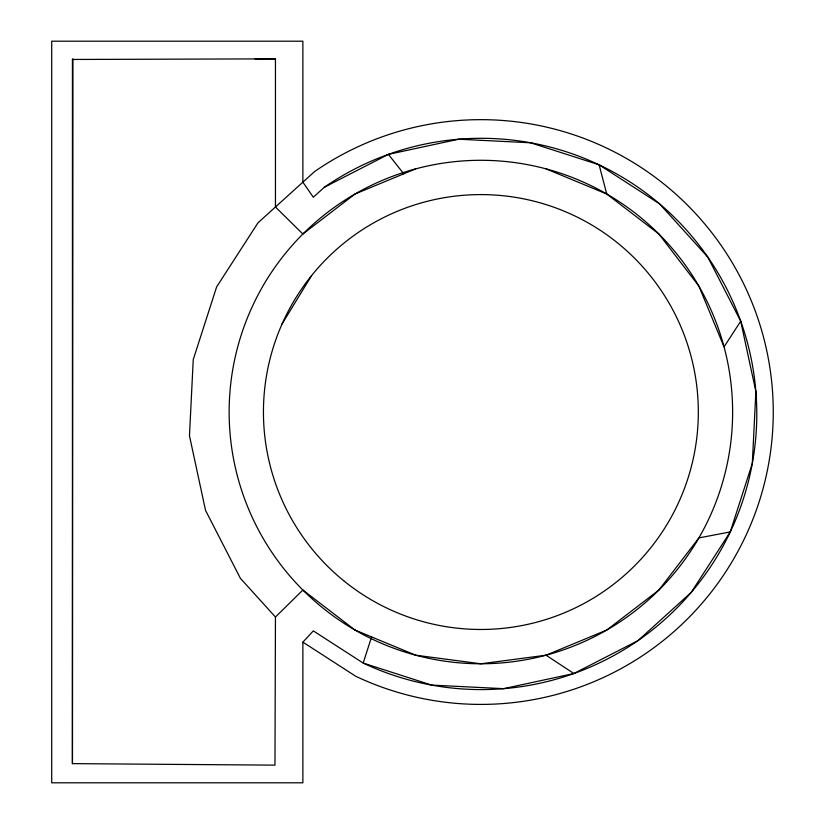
<?xml version="1.0" encoding="UTF-8"?>
<svg xmlns="http://www.w3.org/2000/svg" width="824" height="824" viewBox="0 0 824 824"><rect width="100%" height="100%" fill="white"/><g stroke="black" fill="none" stroke-linecap="round" stroke-linejoin="round"><path stroke-width="1.24" d="M72.43 763.632L72.914 58.844L72.43 59.462L72.43 763.632L274.969 765.136L275.453 617.032L240.392 578.314L205.547 510.406L189.469 435.793L193.249 359.563L216.63 286.906L258.025 222.779L314.603 171.547A292.376 292.376 0 0 1 772.294 388.269A292.376 292.376 0 0 1 355.752 676.277L302.872 642.143L313.316 630.885L363.178 663.062L431.673 685.105L503.546 688.668L573.885 673.517L637.91 640.67L691.243 592.363L730.27 531.913L752.312 463.418L755.876 391.544L740.714 321.206L707.868 257.181L659.571 203.847L599.11 164.821L530.615 142.779L458.741 139.215L388.403 154.376L324.378 187.223L313.316 197.235L302.872 182.166L302.872 41.2L51.706 41.2L51.706 782.8L302.872 782.8L302.872 642.143M371.593 636.921L363.178 663.062A275.638 275.638 0 0 0 755.876 391.544A275.638 275.638 0 0 0 324.378 187.223M282.045 324.017L311.606 275.556M740.714 321.206L724.049 346.873L698.906 286.155L658.891 234.016L606.752 194.011L546.034 168.858M275.453 617.032L302.872 590.046L355.01 630.051L415.718 655.204L480.876 663.784L546.034 655.204L606.752 630.051L658.891 590.046L698.906 537.907L730.27 531.913M415.718 168.858L355.01 194.011L302.872 234.016L275.453 206.989L275.453 58.854L254.946 58.854M72.43 59.462L275.453 58.854M546.034 655.204L573.885 673.517M388.403 154.376L403.76 173.812M599.11 164.821L606.752 194.011M344.401 581.311A217.443 217.443 0 0 0 695.714 445.588A217.443 217.443 0 0 0 402.524 209.203A217.443 217.443 0 0 0 344.401 581.311M355.01 630.051A251.753 251.753 0 0 0 732.629 412.031A251.753 251.753 0 0 0 355.01 194.011A251.753 251.753 0 0 0 355.01 630.051"/></g></svg>
